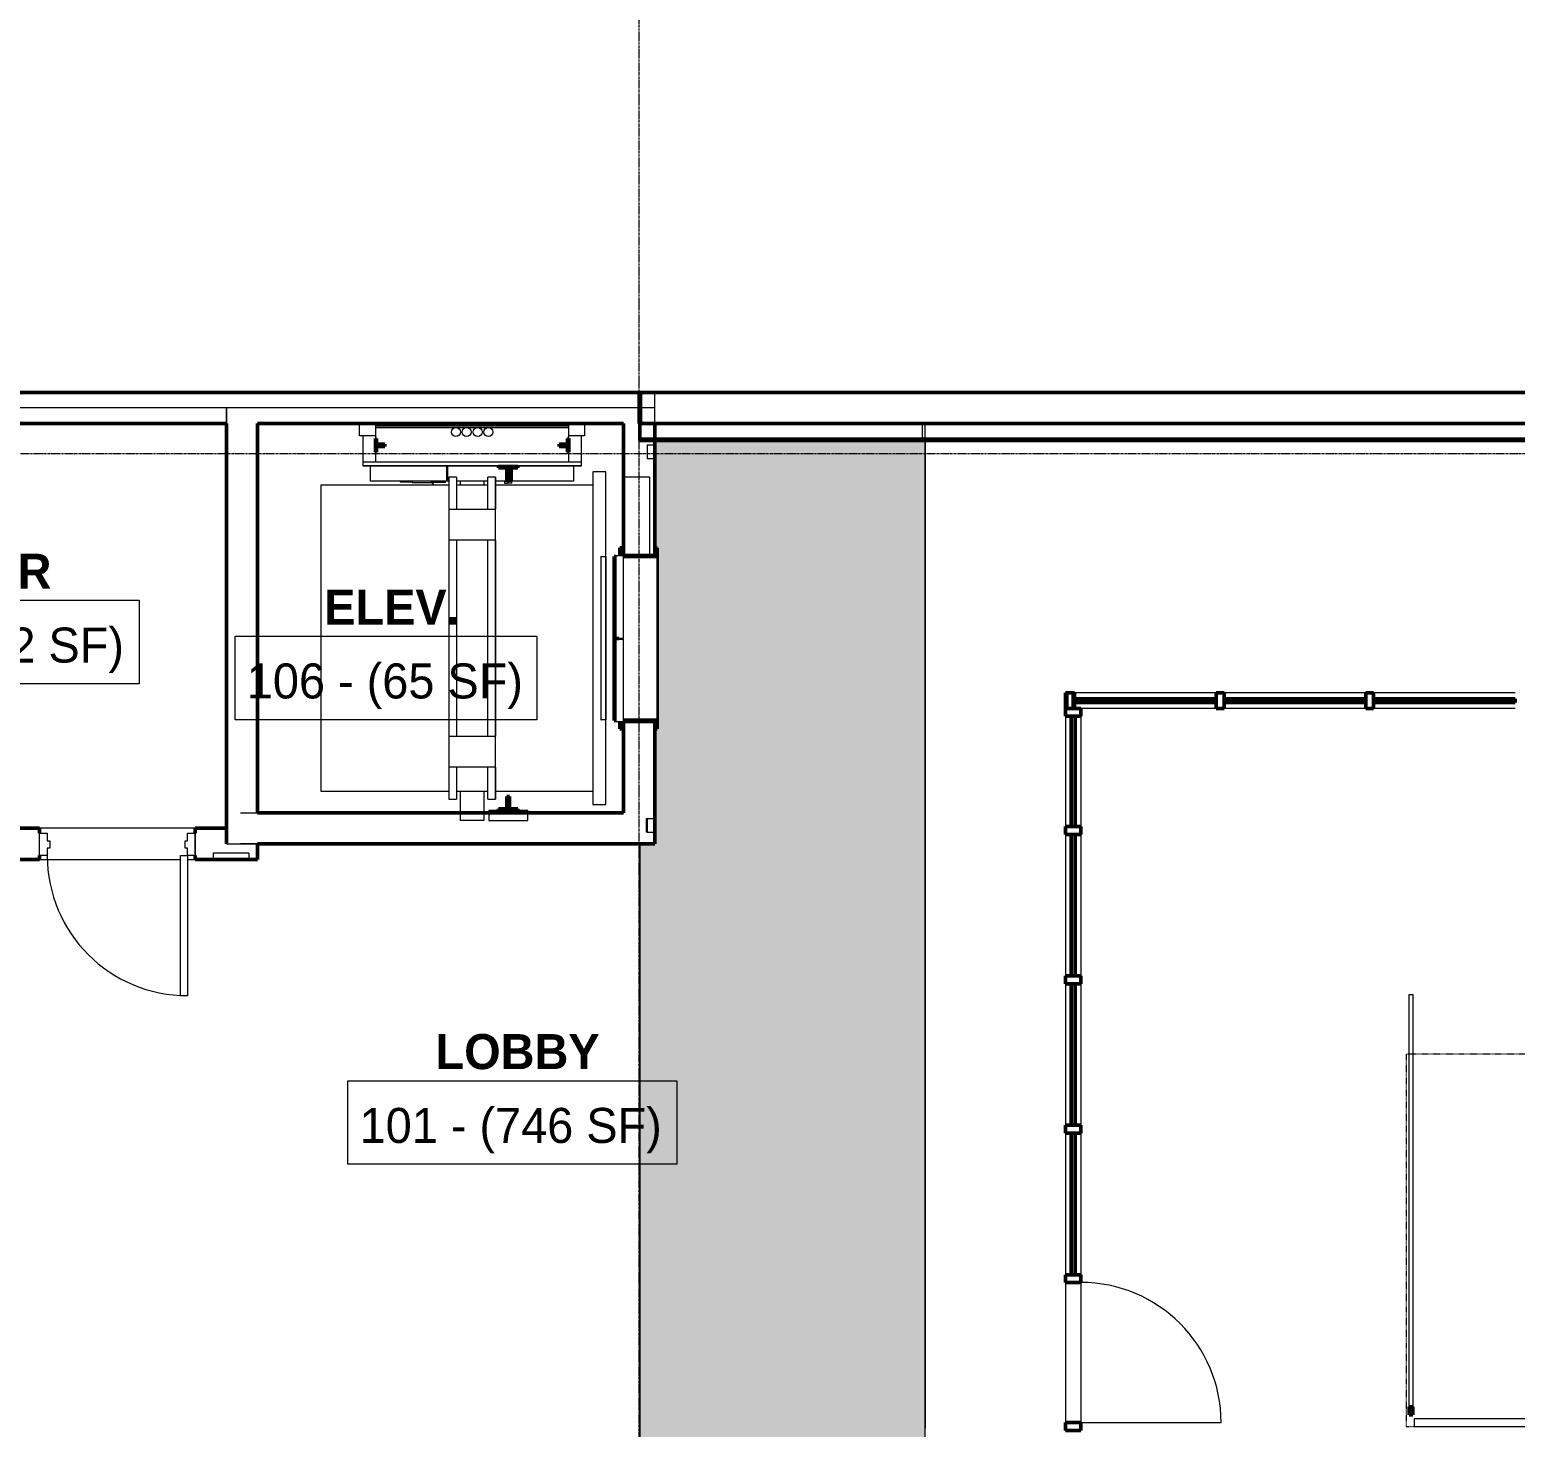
# Model space of a CAD drawing. Header units: inches. Extents: x -4218 to -1830, y 9767 to 12426.
# Drawn here: x -3637.8 to -3256.3, y 11285.1 to 11644.2 of the extents above; entities that cross this region are included whole.
import ezdxf

# ---------------------------------------------------------------- set-up
doc = ezdxf.new("R2010")
doc.units = ezdxf.units.IN
doc.header["$MEASUREMENT"] = 0
doc.linetypes.add('Dash', pattern=[0.25, 0.125, -0.125])
doc.linetypes.add('Grid Line 1_2_', pattern=[0.875, 0.5, -0.125, 0.125, -0.125])
for name, color, linetype, lineweight in [('0-1', 7, 'Continuous', 5), ('0-2', 10, 'Continuous', 9), ('0-3', 252, 'Continuous', 9), ('A-AREA-IDEN', 2, 'Continuous', 9), ('A-CLNG-1', 252, 'Continuous', 9), ('A-CLNG-2', 10, 'Continuous', 9), ('A-CLNG-3', 253, 'Continuous', 9), ('A-CLNG-PATT-1', 71, 'Continuous', 13), ('A-DETL-MBND', 5, 'Continuous', 9), ('A-DETL-MBND-1', 253, 'Continuous', 9), ('A-DETL-MBND-2', 252, 'Continuous', 9), ('A-DOOR-1', 10, 'Continuous', 9), ('A-DOOR-2', 50, 'Continuous', 20), ('A-DOOR-4', 31, 'Continuous', 9), ('A-DOOR-5', 31, 'Continuous', 50), ('A-DOOR-FRAM-3', 50, 'Continuous', 20), ('A-DOOR-HDLN', 31, 'Dash', 13), ('A-FLOR-1', 252, 'Continuous', 9), ('A-FLOR-3', 253, 'Continuous', 9), ('A-FLOR-4', 192, 'Continuous', 9), ('A-GENM-1', 7, 'Continuous', 50), ('A-GENM-2', 10, 'Continuous', 9), ('A-GENM-3', 252, 'Continuous', 9), ('A-GENM-4', 253, 'Continuous', 9), ('A-GENM-5', 254, 'Continuous', 9), ('A-GLAZ-CURT-1', 7, 'Continuous', 50), ('A-GLAZ-CWMG-1', 7, 'Continuous', 50), ('A-GLAZ-CWMG-2', 10, 'Continuous', 9), ('A-WALL-1', 7, 'Continuous', 50), ('A-WALL-2', 250, 'Continuous', 13), ('A-WALL-3', 10, 'Continuous', 9), ('A-WALL-4', 252, 'Continuous', 9), ('A-WALL-5', 253, 'Continuous', 9), ('A-WALL-6', 254, 'Continuous', 9), ('G-IMPT-1', 10, 'Continuous', 9), ('Q-SPCQ-1', 10, 'Continuous', 9), ('S-BEAM', 12, 'Continuous', 9), ('S-GRID-1', 1, 'Grid Line 1_2_', 9)]:
    doc.layers.add(name, color=color, linetype=linetype, lineweight=lineweight)
doc.styles.add('Century Gothic', font='ufonts.com_century-gothic.ttf', dxfattribs={"height": 9})
doc.styles.add('Century Gothic_B', font='GOTHICB.TTF', dxfattribs={"height": 9})

# ---------------------------------------------------------------- blocks, each defined once
blk = doc.blocks.new('System Panel - SINGLE PANE - SAFETY GLAZING-2183543-BACKGROUND - RCP - 1ST FLOOR')
at = {"layer": 'A-GLAZ-CURT-1'}
for p, q in [((-14.18, -0.5), (-14.18, 0.5)), ((-14.18, 0.5), (14.18, 0.5)), ((14.18, 0.5), (14.18, -0.5)), ((14.18, -0.5), (-14.18, -0.5))]:
    blk.add_line(p, q, dxfattribs=at)
blk = doc.blocks.new('System Panel - SINGLE PANE - SAFETY GLAZING-2183546-BACKGROUND - RCP - 1ST FLOOR')
at = {"layer": 'A-GLAZ-CURT-1'}
for p, q in [((-18.1875, -0.5), (-18.1875, 0.5)), ((-18.1875, 0.5), (18.1875, 0.5)), ((18.1875, 0.5), (18.1875, -0.5)), ((18.1875, -0.5), (-18.1875, -0.5))]:
    blk.add_line(p, q, dxfattribs=at)
blk = doc.blocks.new('STOREFRONT DOOR - WOOD STILE W_ GLASS INSET-2189325-BACKGROUND - RCP - 1ST FLOOR')
at = {"layer": 'A-DOOR-1'}
blk.add_line((-18, -2), (-18, -38), dxfattribs=at)
blk.add_arc((-18, -2), 36, 270, 360, dxfattribs=at)
blk = doc.blocks.new('Rectangular Mullion - 2_ x 4_ - INTERIOR-2183535-BACKGROUND - RCP - 1ST FLOOR')
at = {"layer": 'A-GLAZ-CWMG-2'}
for p, q in [((-3371.87, 11437.43), (-3371.87, 11401.05)), ((-3367.87, 11437.43), (-3367.87, 11401.05))]:
    blk.add_line(p, q, dxfattribs=at)
blk = doc.blocks.new('Rectangular Mullion - 2_ x 4_ - INTERIOR-2183539-BACKGROUND - RCP - 1ST FLOOR')
at = {"layer": 'A-GLAZ-CWMG-1'}
for p, q in [((1, 2), (-1, 2)), ((-1, 2), (-1, -2)), ((1, -2), (1, 2)), ((-1, -2), (1, -2))]:
    blk.add_line(p, q, dxfattribs=at)
blk = doc.blocks.new('Rectangular Mullion - 2_ x 4_ - INTERIOR-2183540-BACKGROUND - RCP - 1ST FLOOR')
at = {"layer": 'A-GLAZ-CWMG-1'}
for p, q in [((1, 2), (-1, 2)), ((-1, 2), (-1, -2)), ((1, -2), (1, 2)), ((-1, -2), (1, -2))]:
    blk.add_line(p, q, dxfattribs=at)
blk = doc.blocks.new('Rectangular Mullion - 2_ x 4_ - INTERIOR-2183541-BACKGROUND - RCP - 1ST FLOOR')
at = {"layer": 'A-GLAZ-CWMG-2'}
for p, q in [((-3371.87, 11467.79), (-3371.87, 11439.43)), ((-3367.87, 11467.79), (-3367.87, 11439.43))]:
    blk.add_line(p, q, dxfattribs=at)
blk = doc.blocks.new('Rectangular Mullion - 2_ x 4_ - INTERIOR-2179408-BACKGROUND - RCP - 1ST FLOOR')
at = {"layer": 'A-GLAZ-CWMG-1'}
for p, q in [((0, 2), (-2, 2)), ((-2, 2), (-2, -2)), ((0, -2), (0, 2)), ((-2, -2), (0, -2))]:
    blk.add_line(p, q, dxfattribs=at)
blk = doc.blocks.new('System Panel - SINGLE PANE - SAFETY GLAZING-2179331-BACKGROUND - RCP - 1ST FLOOR')
at = {"layer": 'A-GLAZ-CURT-1'}
for p, q in [((-18.2, -0.5), (-18.2, 0.5)), ((-18.2, 0.5), (18.2, 0.5)), ((18.2, 0.5), (18.2, -0.5)), ((18.2, -0.5), (-18.2, -0.5))]:
    blk.add_line(p, q, dxfattribs=at)
blk = doc.blocks.new('Rectangular Mullion - 2_ x 4_ - INTERIOR-2179403-BACKGROUND - RCP - 1ST FLOOR')
at = {"layer": 'A-GLAZ-CWMG-2'}
for p, q in [((-3179.52, 11473.79), (-3215.92, 11473.79)), ((-3179.52, 11469.79), (-3215.92, 11469.79))]:
    blk.add_line(p, q, dxfattribs=at)
blk = doc.blocks.new('Rectangular Mullion - 2_ x 4_ - INTERIOR-V132-BACKGROUND - RCP - 1ST FLOOR')
at = {"layer": 'A-GLAZ-CWMG-2'}
for p, q in [((-3333.12, 11473.79), (-3369.51, 11473.79)), ((-3333.12, 11469.79), (-3367.87, 11469.79))]:
    blk.add_line(p, q, dxfattribs=at)
blk = doc.blocks.new('Rectangular Mullion - 2_ x 4_ - INTERIOR-2179406-BACKGROUND - RCP - 1ST FLOOR')
at = {"layer": 'A-GLAZ-CWMG-1'}
for p, q in [((1, 2), (-1, 2)), ((-1, 2), (-1, -2)), ((1, -2), (1, 2)), ((-1, -2), (1, -2))]:
    blk.add_line(p, q, dxfattribs=at)
blk = doc.blocks.new('Rectangular Mullion - 2_ x 4_ - INTERIOR-2183555-BACKGROUND - RCP - 1ST FLOOR')
at = {"layer": 'A-GLAZ-CWMG-1'}
for p, q in [((-2, 2), (0, 2)), ((-2, -2), (-2, 2)), ((0, 2), (0, -2)), ((0, -2), (-2, -2))]:
    blk.add_line(p, q, dxfattribs=at)
blk = doc.blocks.new('Rectangular Mullion - 2_ x 4_ - INTERIOR-2183542-BACKGROUND - RCP - 1ST FLOOR')
at = {"layer": 'A-GLAZ-CWMG-2'}
for p, q in [((-3371.87, 11322.3), (-3371.87, 11286.3)), ((-3367.87, 11322.3), (-3367.87, 11286.3))]:
    blk.add_line(p, q, dxfattribs=at)
blk = doc.blocks.new('104416 - Fire Extinguishers - Wall - Class A - Light - 2A-2205784-BACKGROUND - RCP - 1ST FLOOR')
at = {"layer": 'A-DETL-MBND-1'}
for p, q in [((19.38, -3.81), (22.75, -3.81)), ((22.75, -3.81), (22.75, -2.19))]:
    blk.add_line(p, q, dxfattribs=at)
at = {"layer": 'A-DETL-MBND-2'}
for q in [(13.63, -2.19), (19.38, -3.81)]:
    blk.add_line((13.63, -3.81), q, dxfattribs=at)
blk = doc.blocks.new('CTR - 1st Phase - Common Walls_rvt-1-BACKGROUND - RCP - 1ST FLOOR')
at = {"layer": 'A-CLNG-PATT-1'}
h = blk.add_hatch(dxfattribs=at)
h.set_pattern_fill('FP_3', color=256, style=0, pattern_type=2)
h.set_pattern_definition([(0, (0, 0), (15.36, 3.84), [1.267, -10.253, 1.267, -10.253, -61.44]), (0, (0, 0), (15.36, 3.84), [-23.04, 1.267, -21.773, 1.267, -10.253, -26.88]), (0, (0, 0), (15.36, 3.84), [-57.6, 1.267, -6.413, 1.267, -17.933]), (120, (5.76, 1.92), (-11.0055376, 11.3821502), [1.267, -10.253, 1.267, -10.253, -61.44]), (120, (5.76, 1.92), (-11.0055376, 11.3821502), [-23.04, 1.267, -21.773, 1.267, -10.253, -26.88]), (120, (5.76, 1.92), (-11.0055376, 11.3821502), [-57.6, 1.267, -6.413, 1.267, -17.933]), (240, (7.68, 9.6), (-4.3544624, -15.2221502), [1.267, -10.253, 1.267, -10.253, -61.44]), (240, (7.68, 9.6), (-4.3544624, -15.2221502), [-23.04, 1.267, -21.773, 1.267, -10.253, -26.88]), (240, (7.68, 9.6), (-4.3544624, -15.2221502), [-57.6, 1.267, -6.413, 1.267, -17.933])])
h.paths.add_polyline_path([(-3479.92, 11128.94), (-3479.92, 11130.69), (-3477.92, 11130.69), (-3477.92, 11128.94), (-3441.92, 11128.94), (-3441.92, 11130.69), (-3439.92, 11130.69), (-3439.92, 11128.94), (-3407.86, 11128.94), (-3407.86, 11539.24), (-3477.32, 11539.24), (-3477.32, 11511.01), (-3476.68, 11511.01), (-3476.68, 11510.8), (-3476.43, 11510.8), (-3476.43, 11464.8), (-3476.68, 11464.8), (-3476.68, 11464.59), (-3477.32, 11464.59), (-3477.32, 11434.99), (-3481.17, 11434.99), (-3481.17, 11128.94), (-3480.05, 11128.94)], flags=0)
h.paths.add_polyline_path([(-3476.17, 11130.69), (-3477.92, 11130.69), (-3477.92, 11166.69), (-3476.17, 11166.69), (-3476.17, 11136.58)], flags=0)
h.paths.add_polyline_path([(-3476.8, 11464.71), (-3476.8, 11465.36), (-3477.32, 11466.43), (-3477.32, 11464.71)], flags=0)
h.paths.add_polyline_path([(-3477.32, 11509.08), (-3476.8, 11510.24), (-3476.8, 11510.89), (-3477.32, 11510.89), (-3477.32, 11510.8)], flags=0)
at = {"layer": 'A-CLNG-1'}
for p, q in [((-3477.32, 11511.01), (-3477.32, 11538.62)), ((-3407.86, 11539.24), (-3407.86, 11538.61)), ((-3477.32, 11509.08), (-3477.32, 11510.89)), ((-3477.32, 11464.71), (-3477.32, 11466.52)), ((-3477.32, 11434.99), (-3477.32, 11464.59)), ((-3481.17, 11434.99), (-3477.32, 11434.99))]:
    blk.add_line(p, q, dxfattribs=at)
at = {"layer": 'A-CLNG-2'}
for p, q in [((-3407.86, 11538.61), (-3407.86, 11284.91)), ((-3481.17, 11243.76), (-3481.17, 11434.99))]:
    blk.add_line(p, q, dxfattribs=at)
at = {"layer": 'A-CLNG-3'}
for p, q in [((-3477.32, 11539.24), (-3407.86, 11539.24)), ((-3477.32, 11538.62), (-3477.32, 11539.24)), ((-3477.32, 11510.89), (-3477.32, 11511.01)), ((-3477.32, 11464.59), (-3477.32, 11464.71))]:
    blk.add_line(p, q, dxfattribs=at)
at = {"layer": 'A-WALL-1'}
for p, q in [((-3481.14, 11542.99), (-3203.32, 11542.99)), ((-3481.14, 11538.61), (-3481.14, 11542.99)), ((-3198.95, 11538.61), (-3481.14, 11538.61))]:
    blk.add_line(p, q, dxfattribs=at)
at = {"layer": 'A-WALL-2'}
for p, q in [((-3203.07, 11542.74), (-3481.14, 11542.74)), ((-3199.57, 11539.24), (-3481.14, 11539.24))]:
    blk.add_line(p, q, dxfattribs=at)
at = {"layer": 'A-WALL-5'}
for p, q in [((-3481.14, 11538.61), (-3481.14, 11542.99)), ((-3477.32, 11538.61), (-3481.14, 11538.61))]:
    blk.add_line(p, q, dxfattribs=at)
at = {"layer": 'A-WALL-6'}
blk.add_line((-3481.14, 11542.99), (-3477.32, 11542.99), dxfattribs=at)
at = {"layer": '0-2', "extrusion": (0, 0, -1)}
for name, p in [('Rectangular Mullion - 2_ x 4_ - INTERIOR-2179408-BACKGROUND - RCP - 1ST FLOOR', (3371.87, 11471.79)), ('Rectangular Mullion - 2_ x 4_ - INTERIOR-2179406-BACKGROUND - RCP - 1ST FLOOR', (3370.51, 11471.79)), ('Rectangular Mullion - 2_ x 4_ - INTERIOR-2179406-BACKGROUND - RCP - 1ST FLOOR', (3332.12, 11471.79)), ('Rectangular Mullion - 2_ x 4_ - INTERIOR-2179406-BACKGROUND - RCP - 1ST FLOOR', (3293.72, 11471.79))]:
    blk.add_blockref(name, p, dxfattribs=at)
at = {"layer": '0-2'}
for name, p in [('Rectangular Mullion - 2_ x 4_ - INTERIOR-V132-BACKGROUND - RCP - 1ST FLOOR', (0, 0)), ('Rectangular Mullion - 2_ x 4_ - INTERIOR-2179403-BACKGROUND - RCP - 1ST FLOOR', (-115.2, 0)), ('Rectangular Mullion - 2_ x 4_ - INTERIOR-2179403-BACKGROUND - RCP - 1ST FLOOR', (-76.8, 0)), ('Rectangular Mullion - 2_ x 4_ - INTERIOR-2183541-BACKGROUND - RCP - 1ST FLOOR', (0, 0)), ('Rectangular Mullion - 2_ x 4_ - INTERIOR-2183535-BACKGROUND - RCP - 1ST FLOOR', (0, 0)), ('Rectangular Mullion - 2_ x 4_ - INTERIOR-2183535-BACKGROUND - RCP - 1ST FLOOR', (0, -38.37)), ('Rectangular Mullion - 2_ x 4_ - INTERIOR-2183535-BACKGROUND - RCP - 1ST FLOOR', (0, -76.75)), ('Rectangular Mullion - 2_ x 4_ - INTERIOR-2183542-BACKGROUND - RCP - 1ST FLOOR', (0, 0))]:
    blk.add_blockref(name, p, dxfattribs=at)
for name, p, rotation in [('System Panel - SINGLE PANE - SAFETY GLAZING-2179331-BACKGROUND - RCP - 1ST FLOOR', (-3351.32, 11471.79), 180), ('System Panel - SINGLE PANE - SAFETY GLAZING-2179331-BACKGROUND - RCP - 1ST FLOOR', (-3312.92, 11471.79), 180), ('System Panel - SINGLE PANE - SAFETY GLAZING-2179331-BACKGROUND - RCP - 1ST FLOOR', (-3274.52, 11471.79), 180), ('Rectangular Mullion - 2_ x 4_ - INTERIOR-2183555-BACKGROUND - RCP - 1ST FLOOR', (-3369.87, 11469.79), 89.99999999999955), ('System Panel - SINGLE PANE - SAFETY GLAZING-2183543-BACKGROUND - RCP - 1ST FLOOR', (-3369.87, 11453.61), 269.9999999999995), ('System Panel - SINGLE PANE - SAFETY GLAZING-2183546-BACKGROUND - RCP - 1ST FLOOR', (-3369.87, 11419.24), 269.9999999999995), ('104416 - Fire Extinguishers - Wall - Class A - Light - 2A-2205784-BACKGROUND - RCP - 1ST FLOOR', (-3567.95, 11428.8), 180), ('System Panel - SINGLE PANE - SAFETY GLAZING-2183546-BACKGROUND - RCP - 1ST FLOOR', (-3369.87, 11380.87), 269.9999999999995), ('System Panel - SINGLE PANE - SAFETY GLAZING-2183546-BACKGROUND - RCP - 1ST FLOOR', (-3369.87, 11342.49), 269.9999999999995), ('STOREFRONT DOOR - WOOD STILE W_ GLASS INSET-2189325-BACKGROUND - RCP - 1ST FLOOR', (-3369.87, 11304.3), 89.99999999999955)]:
    blk.add_blockref(name, p, dxfattribs=dict(at, rotation=rotation))
at = {"layer": '0-2', "extrusion": (0, 0, -1), "rotation": 270.0000000000005}
for name, p in [('Rectangular Mullion - 2_ x 4_ - INTERIOR-2183539-BACKGROUND - RCP - 1ST FLOOR', (3369.87, 11438.43)), ('Rectangular Mullion - 2_ x 4_ - INTERIOR-2183539-BACKGROUND - RCP - 1ST FLOOR', (3369.87, 11400.05)), ('Rectangular Mullion - 2_ x 4_ - INTERIOR-2183539-BACKGROUND - RCP - 1ST FLOOR', (3369.87, 11361.68)), ('Rectangular Mullion - 2_ x 4_ - INTERIOR-2183540-BACKGROUND - RCP - 1ST FLOOR', (3369.87, 11323.3)), ('Rectangular Mullion - 2_ x 4_ - INTERIOR-2183540-BACKGROUND - RCP - 1ST FLOOR', (3369.87, 11285.3))]:
    blk.add_blockref(name, p, dxfattribs=at)
blk = doc.blocks.new('Otis_G2S_072320191620 - Duty_3500_Speed_150_Seismic_N_CabHeight_93_CabPanels_Y_EntHeight_84_CwtLoc_L2_CwtSafety_N_DoorHand_CO_OpeningType_Front_Glassback_N_FRSAME_NOH-2444874-BACKGROUND - RCP - 1ST FLOOR')
at = {"layer": 'G-IMPT-1'}
for p, q in [((7.47, 77.7), (86.21, 77.7)), ((7.47, 44.86), (7.47, 77.7)), ((86.21, 77.7), (86.21, 44.86)), ((91.02, 65.05), (87.2, 65.05)), ((87.2, 44.86), (87.2, 65.05)), ((100.99, 63.74), (100.99, 14.06)), ((101.36, 14.06), (101.36, 63.74)), ((101.43, 63.74), (101.43, 14.06)), ((87.2, 57.39), (87.06, 57.39)), ((87.06, 57.39), (87.06, 54.39)), ((87.2, 54.29), (86.86, 54.29)), ((86.86, 54.29), (86.86, 49.29)), ((87.06, 54.39), (87.2, 54.39)), ((87.2, 49.15), (86.61, 49.15)), ((86.61, 49.15), (86.61, 48.84)), ((86.61, 48.84), (87.2, 48.84)), ((86.86, 49.29), (87.2, 49.29)), ((87.2, 49.26), (86.86, 49.26)), ((86.86, 49.15), (86.86, 49.26)), ((86.86, 45.73), (86.86, 48.84)), ((13.69, 44.86), (5.5, 44.86)), ((5.5, 44.86), (5.5, 42.89)), ((13.69, 44.86), (5.5, 44.86)), ((13.69, 42.89), (5.5, 42.89)), ((7.47, 34.89), (7.47, 42.89)), ((21.69, 44.89), (13.69, 44.89)), ((13.69, 32.89), (13.69, 44.89)), ((21.69, 44.89), (21.69, 32.89)), ((71.99, 44.86), (21.69, 44.86)), ((71.99, 44.86), (21.69, 44.86)), ((71.99, 42.89), (21.69, 42.89)), ((79.99, 44.89), (71.99, 44.89)), ((71.99, 32.89), (71.99, 44.89)), ((79.99, 44.89), (79.99, 32.89)), ((88.18, 44.86), (79.99, 44.86)), ((88.18, 44.86), (79.99, 44.86)), ((88.18, 42.89), (79.99, 42.89)), ((86.21, 42.89), (86.21, 34.89)), ((86.86, 45.73), (87.2, 45.73)), ((87.2, 34.89), (87.2, 42.89)), ((89.83, 45.49), (87.27, 45.49)), ((87.27, 45.12), (87.27, 45.49)), ((87.27, 45.12), (89.83, 45.12)), ((88.18, 42.89), (88.18, 44.86)), ((91.02, 45.49), (89.83, 45.49)), ((89.83, 45.12), (89.83, 45.49)), ((89.83, 45.12), (91.02, 45.12)), ((98.65, 43.06), (98.74, 43.5)), ((98.74, 42.61), (98.65, 43.06)), ((98.74, 43.5), (98.99, 43.88)), ((98.99, 42.23), (98.74, 42.61)), ((98.99, 43.88), (99.37, 44.13)), ((99.37, 41.98), (98.99, 42.23)), ((99.37, 44.13), (99.81, 44.22)), ((99.81, 41.89), (99.37, 41.98)), ((99.81, 44.22), (100.26, 44.13)), ((100.26, 41.98), (99.81, 41.89)), ((100.26, 44.13), (100.64, 43.88)), ((100.64, 42.23), (100.26, 41.98)), ((100.64, 43.88), (100.89, 43.5)), ((100.89, 42.61), (100.64, 42.23)), ((100.89, 43.5), (100.98, 43.06)), ((100.98, 43.06), (100.89, 42.61)), ((98.65, 40.31), (98.74, 40.75)), ((98.74, 39.86), (98.65, 40.31)), ((98.74, 40.75), (98.99, 41.13)), ((98.99, 39.48), (98.74, 39.86)), ((98.74, 37.93), (98.99, 38.3)), ((98.99, 41.13), (99.37, 41.38)), ((99.37, 39.23), (98.99, 39.48)), ((98.99, 38.3), (99.37, 38.56)), ((99.37, 41.38), (99.81, 41.47)), ((99.81, 39.14), (99.37, 39.23)), ((99.37, 38.56), (99.81, 38.64)), ((99.81, 41.47), (100.26, 41.38)), ((100.26, 39.23), (99.81, 39.14)), ((99.81, 38.64), (100.26, 38.56)), ((100.26, 41.38), (100.64, 41.13)), ((100.64, 39.48), (100.26, 39.23)), ((100.26, 38.56), (100.64, 38.3)), ((100.64, 41.13), (100.89, 40.75)), ((100.89, 39.86), (100.64, 39.48)), ((100.64, 38.3), (100.89, 37.93)), ((100.89, 40.75), (100.98, 40.31)), ((100.98, 40.31), (100.89, 39.86)), ((5.5, 34.89), (5.5, 32.93)), ((5.5, 34.89), (13.69, 34.89)), ((21.69, 34.89), (71.99, 34.89)), ((79.99, 34.89), (88.18, 34.89)), ((88.18, 32.93), (88.18, 34.89)), ((98.65, 37.48), (98.74, 37.93)), ((98.74, 37.04), (98.65, 37.48)), ((98.65, 34.73), (98.74, 35.18)), ((98.74, 34.29), (98.65, 34.73)), ((98.99, 36.66), (98.74, 37.04)), ((98.74, 35.18), (98.99, 35.55)), ((99.37, 36.41), (98.99, 36.66)), ((98.99, 35.55), (99.37, 35.81)), ((99.81, 36.32), (99.37, 36.41)), ((99.37, 35.81), (99.81, 35.89)), ((100.26, 36.41), (99.81, 36.32)), ((99.81, 35.89), (100.26, 35.81)), ((100.64, 36.66), (100.26, 36.41)), ((100.26, 35.81), (100.64, 35.55)), ((100.89, 37.04), (100.64, 36.66)), ((100.64, 35.55), (100.89, 35.18)), ((100.89, 37.93), (100.98, 37.48)), ((100.98, 37.48), (100.89, 37.04)), ((100.89, 35.18), (100.98, 34.73)), ((100.98, 34.73), (100.89, 34.29)), ((13.69, 32.93), (5.5, 32.93)), ((5.5, 32.93), (13.69, 32.93)), ((7.47, 7.9), (7.47, 32.93)), ((13.69, 32.89), (21.69, 32.89)), ((71.99, 32.93), (21.69, 32.93)), ((21.69, 32.93), (71.99, 32.93)), ((71.99, 32.89), (79.99, 32.89)), ((88.18, 32.93), (79.99, 32.93)), ((79.99, 32.93), (88.18, 32.93)), ((86.21, 32.93), (86.21, 7.9)), ((87.16, 30.61), (86.71, 30.61)), ((86.71, 30.61), (86.71, 29.78)), ((87.16, 30.61), (87.16, 29.78)), ((87.2, 12.74), (87.2, 32.93)), ((98.99, 33.91), (98.74, 34.29)), ((99.37, 33.66), (98.99, 33.91)), ((99.81, 33.57), (99.37, 33.66)), ((100.26, 33.66), (99.81, 33.57)), ((100.64, 33.91), (100.26, 33.66)), ((100.89, 34.29), (100.64, 33.91)), ((86.71, 29.78), (87.16, 29.78)), ((87.16, 29.67), (86.71, 29.67)), ((86.71, 28.72), (86.71, 29.67)), ((86.71, 28.72), (87.16, 28.72)), ((87.16, 29.67), (87.16, 28.72)), ((89.83, 28.91), (87.27, 28.91)), ((87.27, 28.53), (87.27, 28.91)), ((87.27, 28.53), (89.83, 28.53)), ((90.65, 28.91), (89.83, 28.91)), ((89.83, 28.53), (89.83, 28.91)), ((89.83, 28.53), (90.65, 28.53)), ((91.02, 28.91), (90.96, 28.91)), ((90.96, 28.53), (91.02, 28.53)), ((87.2, 12.74), (91.02, 12.74)), ((7.47, 7.9), (4.09, 7.9)), ((4.09, 7.9), (4.09, 4.56)), ((86.21, 7.9), (7.47, 7.9)), ((89.59, 7.9), (86.21, 7.9)), ((89.59, 4.56), (89.59, 7.9)), ((4.09, 4.56), (25.84, 4.56)), ((67.84, 5.85), (25.84, 5.85)), ((25.84, 5.85), (25.84, 5.75)), ((25.84, 5.75), (67.84, 5.75)), ((25.84, 4.57), (25.84, 5.75)), ((67.84, 4.57), (25.84, 4.57)), ((25.84, 4.56), (67.84, 4.56)), ((67.84, 5.75), (67.84, 5.85)), ((67.84, 5.75), (67.84, 4.57)), ((67.84, 4.56), (89.59, 4.56))]:
    blk.add_line(p, q, dxfattribs=at)
blk = doc.blocks.new('Otis_G2S_072320191620 - Otis_G2S_072320191620-2295120-BACKGROUND - RCP - 1ST FLOOR')
at = {"layer": 'A-GENM-1'}
for p, q in [((94.66, 63.43), (94.66, 63.74)), ((94.66, 63.74), (98.16, 63.74)), ((96.1, 63.43), (94.66, 63.43)), ((96.1, 61.3), (96.1, 63.43)), ((96.72, 61.3), (96.1, 61.3)), ((98.16, 63.43), (96.72, 63.43)), ((96.72, 63.43), (96.72, 61.3)), ((98.16, 63.74), (98.16, 63.43)), ((2.66, 27.13), (2.66, 32.13)), ((2.66, 32.13), (2.97, 32.13)), ((2.97, 32.13), (2.97, 29.94)), ((90.65, 29.94), (90.65, 32.13)), ((90.65, 32.13), (90.96, 32.13)), ((90.96, 32.13), (90.96, 27.13)), ((2.97, 27.13), (2.66, 27.13)), ((2.97, 29.94), (6.16, 29.94)), ((6.16, 29.31), (2.97, 29.31)), ((2.97, 29.31), (2.97, 27.13)), ((6.16, 29.94), (6.16, 29.31)), ((87.46, 29.31), (87.46, 29.94)), ((87.46, 29.94), (90.65, 29.94)), ((90.65, 29.31), (87.46, 29.31)), ((90.65, 27.13), (90.65, 29.31)), ((90.96, 27.13), (90.65, 27.13)), ((96.1, 16.5), (96.72, 16.5)), ((96.1, 14.37), (96.1, 16.5)), ((96.72, 16.5), (96.72, 14.37)), ((94.66, 14.06), (94.66, 14.37)), ((94.66, 14.37), (96.1, 14.37)), ((98.16, 14.06), (94.66, 14.06)), ((96.72, 14.37), (98.16, 14.37)), ((98.16, 14.37), (98.16, 14.06)), ((23.6, 0.96), (25.44, 0.96)), ((23.6, 0.25), (23.6, 0.96)), ((23.73, 0.25), (23.6, 0.25)), ((25.44, 0.83), (23.73, 0.83)), ((23.73, 0.83), (23.73, 0.25)), ((25.69, 2), (25.69, 2.41)), ((25.69, 2.41), (46.81, 2.41)), ((46.81, 1.25), (46.62, 1.25)), ((46.81, 2.41), (67.81, 2.41)), ((46.81, 1.25), (46.81, 2.41)), ((46.81, 2.41), (46.81, 1.25)), ((46.87, 1.25), (46.81, 1.25)), ((67.81, 2.41), (67.81, 2)), ((68.06, 0.96), (70.02, 0.96)), ((69.9, 0.83), (68.06, 0.83)), ((69.9, 0.25), (69.9, 0.83)), ((70.02, 0.25), (69.9, 0.25)), ((70.02, 0.96), (70.02, 0.25)), ((25.69, -8.52), (25.69, 0)), ((25.81, 0), (25.81, -8.64)), ((67.81, -8.64), (67.81, 0)), ((67.94, 0), (67.94, -8.52)), ((23.6, -8.64), (23.6, -8)), ((23.6, -8), (23.73, -8)), ((25.81, -8.64), (23.6, -8.64)), ((23.73, -8), (23.73, -8.52)), ((23.73, -8.52), (25.69, -8.52)), ((70.02, -8.64), (67.81, -8.64)), ((67.94, -8.52), (69.9, -8.52)), ((69.9, -8.52), (69.9, -8)), ((69.9, -8), (70.02, -8)), ((70.02, -8), (70.02, -8.64))]:
    blk.add_line(p, q, dxfattribs=at)
at = {"layer": 'A-GENM-2'}
for p, q in [((91.02, 10.91), (91.02, 66.89)), ((91.02, 66.89), (91.21, 66.89)), ((91.21, 66.89), (91.21, 10.91)), ((91.21, 66.89), (92.16, 66.89)), ((92.16, 66.89), (92.16, 10.91)), ((92.16, 66.89), (98.85, 66.89)), ((98.85, 63.74), (98.85, 67.78)), ((98.85, 67.78), (101.8, 67.78)), ((101.8, 67.78), (102, 67.78)), ((101.8, 63.74), (101.8, 67.78)), ((102, 67.78), (102, 66.89)), ((102, 67.78), (102, 66.89)), ((102, 66.89), (102, 63.94)), ((102, 66.89), (102, 63.94)), ((102, 66.89), (102, 63.94)), ((102, 66.89), (102, 63.94)), ((102, 66.89), (102, 63.94)), ((98.85, 63.74), (92.16, 63.74)), ((101.8, 63.74), (98.85, 63.74)), ((102, 63.74), (101.8, 63.74)), ((102, 63.94), (102, 63.74)), ((102, 63.94), (102, 63.74)), ((102, 63.94), (102, 63.74)), ((102, 63.94), (102, 63.74)), ((102, 63.94), (102, 63.74)), ((102, 63.94), (102, 63.74)), ((102, 63.94), (102, 63.74)), ((102, 63.94), (102, 63.74)), ((2, 41.9), (7.47, 41.9)), ((86.21, 41.9), (87.2, 41.9)), ((101.43, 41.9), (102, 41.9)), ((7.47, 35.9), (2, 35.9)), ((2.3, 34.63), (2, 34.63)), ((2.68, 34.63), (2.3, 34.63)), ((2.3, 34.63), (2.3, 24.63)), ((2.68, 34.63), (2.68, 32.13)), ((87.2, 35.9), (86.21, 35.9)), ((102, 35.9), (101.43, 35.9)), ((2.99, 32.13), (2.99, 29.94)), ((2.68, 27.13), (2.68, 24.63)), ((2.99, 29.31), (2.99, 27.13)), ((6.18, 29.94), (6.18, 29.31)), ((2, 24.63), (2.3, 24.63)), ((2.3, 24.63), (2.68, 24.63)), ((92.16, 14.06), (94.66, 14.06)), ((98.16, 14.06), (98.85, 14.06)), ((98.85, 10.02), (98.85, 14.06)), ((98.85, 14.06), (101.8, 14.06)), ((101.8, 14.06), (102, 14.06)), ((101.8, 10.02), (101.8, 14.06)), ((102, 14.06), (102, 13.86)), ((102, 14.06), (102, 13.86)), ((102, 14.06), (102, 13.86)), ((102, 14.06), (102, 13.86)), ((102, 14.06), (102, 13.86)), ((102, 14.06), (102, 13.86)), ((102, 14.06), (102, 13.86)), ((102, 14.06), (102, 13.86)), ((102, 13.86), (102, 10.91)), ((102, 13.86), (102, 10.91)), ((102, 13.86), (102, 10.91)), ((102, 13.86), (102, 10.91)), ((102, 13.86), (102, 10.91)), ((91.21, 10.91), (91.02, 10.91)), ((92.16, 10.91), (91.21, 10.91)), ((98.85, 10.91), (92.16, 10.91)), ((101.8, 10.02), (98.85, 10.02)), ((102, 10.02), (101.8, 10.02)), ((102, 10.91), (102, 10.02)), ((102, 10.91), (102, 10.02)), ((46.62, 0.96), (46.87, 0.96)), ((23.81, -8.89), (23.81, -8.64)), ((23.81, -8.89), (23.81, -8.77)), ((23.81, -8.77), (69.81, -8.77)), ((69.81, -8.89), (23.81, -8.89)), ((69.81, -8.89), (23.81, -8.89)), ((24.37, -8.52), (25.53, -8)), ((25.81, -8.64), (67.81, -8.64)), ((67.81, -8.64), (25.81, -8.64)), ((68.08, -8), (69.25, -8.52)), ((69.81, -8.64), (69.81, -8.89)), ((69.81, -8.77), (69.81, -8.89))]:
    blk.add_line(p, q, dxfattribs=at)
at = {"layer": 'A-GENM-3'}
for p, q in [((102, 67.78), (102, 63.74)), ((0, 35.9), (0, 41.9)), ((0, 41.9), (2, 41.9)), ((102, 41.9), (102, 35.9)), ((2, 35.9), (0, 35.9)), ((2, 34.63), (0, 34.63)), ((0, 34.63), (0, 24.63)), ((0, 24.63), (2, 24.63)), ((102, 14.06), (102, 10.02)), ((68.06, 0), (88.31, 0)), ((88.31, 0), (88.31, -6.69)), ((88.31, -6.69), (68.06, -6.69)), ((25.53, -8), (25.69, -7.93)), ((67.94, -7.93), (68.06, -7.99))]:
    blk.add_line(p, q, dxfattribs=at)
at = {"layer": 'A-GENM-4'}
for p, q in [((102, 67.78), (102, 63.74)), ((102, 41.9), (102, 39.09)), ((102, 39.09), (102, 38.71)), ((102, 38.71), (102, 35.9)), ((102, 14.06), (102, 10.02)), ((68.06, -6.69), (67.94, -6.69))]:
    blk.add_line(p, q, dxfattribs=at)
at = {"layer": 'A-GENM-5'}
for p, q in [((102, 67.78), (102, 66.89)), ((102, 67.78), (102, 66.89)), ((102, 66.89), (102, 63.94)), ((102, 66.89), (102, 63.74)), ((102, 63.94), (102, 63.74)), ((102, 39.09), (102, 38.71)), ((102, 14.06), (102, 13.86)), ((102, 14.06), (102, 10.91)), ((102, 13.86), (102, 10.91)), ((102, 10.91), (102, 10.02)), ((102, 10.91), (102, 10.02)), ((67.94, 0), (68.06, 0))]:
    blk.add_line(p, q, dxfattribs=at)
blk.add_blockref('Otis_G2S_072320191620 - Duty_3500_Speed_150_Seismic_N_CabHeight_93_CabPanels_Y_EntHeight_84_CwtLoc_L2_CwtSafety_N_DoorHand_CO_OpeningType_Front_Glassback_N_FRSAME_NOH-2444874-BACKGROUND - RCP - 1ST FLOOR', (0, 0))
blk = doc.blocks.new('Elevator Door-Center - 48_ x 84_-2010370-BACKGROUND - RCP - 1ST FLOOR')
at = {"layer": 'Q-SPCQ-1'}
for p, q in [((-4.03, 6), (-25.22, 6)), ((-25.22, 6), (-25.22, 4)), ((-25.22, 4), (-4.03, 4)), ((-4.03, 6), (-4.03, 4)), ((17.41, 6), (-3.78, 6)), ((-3.78, 6), (-3.78, 4)), ((-3.78, 4), (17.41, 4)), ((17.41, 6), (17.41, 4))]:
    blk.add_line(p, q, dxfattribs=at)
blk = doc.blocks.new('HOLLOW METAL - STAIR DOOR 3-0 x 7-0-2453424-BACKGROUND - RCP - 1ST FLOOR')
at = {"layer": 'A-DOOR-1'}
blk.add_arc((18, -3.25), 36, 180, 270, dxfattribs=at)
at = {"layer": 'A-DOOR-2'}
for p, q in [((16.25, -3.25), (18, -3.25)), ((16.25, -39.25), (16.25, -3.25)), ((18, -3.25), (18, -39.25)), ((18, -39.25), (16.25, -39.25))]:
    blk.add_line(p, q, dxfattribs=at)
at = {"layer": 'A-DOOR-FRAM-3'}
for p, q in [((-20, 2.5), (-18, 2.5)), ((-20, -3.25), (-20, 2.5)), ((-18, 2.5), (-18, 0.5625)), ((-18, 0.5625), (-17.375, 0.5625)), ((-17.375, 0.5625), (-17.375, -1.3125)), ((17.375, 0.5625), (18, 0.5625)), ((17.375, -1.3125), (17.375, 0.5625)), ((18, 2.5), (20, 2.5)), ((18, 0.5625), (18, 2.5)), ((20, 2.5), (20, -3.25)), ((-18, -3.25), (-20, -3.25)), ((-18, -1.3125), (-18, -3.25)), ((-17.375, -1.3125), (-18, -1.3125)), ((18, -1.3125), (17.375, -1.3125)), ((18, -3.25), (18, -1.3125)), ((20, -3.25), (18, -3.25))]:
    blk.add_line(p, q, dxfattribs=at)
blk = doc.blocks.new('CTR - 1st Phase -Stairs _ Elevators_rvt-1-BACKGROUND - RCP - 1ST FLOOR')
at = {"layer": 'A-FLOR-1'}
for p, q in [((-3481.32, 11546.99), (-3831.82, 11546.99)), ((-3477.32, 11546.99), (-3480.95, 11546.99)), ((-3477.32, 11542.99), (-3477.32, 11546.99)), ((-3661.32, 11542.99), (-3587.32, 11542.99)), ((-3587.32, 11542.99), (-3587.32, 11442.99)), ((-3595.32, 11438.99), (-3635.32, 11438.99))]:
    blk.add_line(p, q, dxfattribs=at)
at = {"layer": 'A-FLOR-3'}
for p, q in [((-3480.95, 11546.99), (-3481.32, 11546.99)), ((-3407.86, 11542.99), (-3477.32, 11542.99)), ((-3587.32, 11442.99), (-3587.32, 11438.99)), ((-3635.32, 11438.99), (-3643.32, 11438.99)), ((-3587.32, 11438.99), (-3595.32, 11438.99))]:
    blk.add_line(p, q, dxfattribs=at)
at = {"layer": 'A-WALL-1'}
for p, q in [((-3819.32, 11550.99), (-3587.32, 11550.99)), ((-3587.32, 11550.99), (-3480.95, 11550.99)), ((-3481.32, 11550.99), (-3211.32, 11550.99)), ((-3481.32, 11542.99), (-3481.32, 11550.99)), ((-3480.95, 11550.99), (-3480.95, 11542.99)), ((-3587.32, 11542.99), (-3819.32, 11542.99)), ((-3587.32, 11442.99), (-3587.32, 11542.99)), ((-3485.32, 11542.99), (-3579.32, 11542.99)), ((-3579.32, 11542.99), (-3579.32, 11442.99)), ((-3485.32, 11509.05), (-3485.32, 11542.99)), ((-3203.32, 11542.99), (-3477.32, 11542.99)), ((-3477.32, 11542.99), (-3477.32, 11509.05)), ((-3477.32, 11509.05), (-3485.32, 11509.05)), ((-3485.32, 11442.99), (-3485.32, 11466.43)), ((-3485.32, 11466.43), (-3477.32, 11466.43)), ((-3477.32, 11466.43), (-3477.32, 11434.99)), ((-3587.32, 11434.99), (-3587.32, 11442.99)), ((-3579.32, 11442.99), (-3485.32, 11442.99)), ((-3643.32, 11438.99), (-3635.32, 11438.99)), ((-3635.32, 11438.99), (-3635.32, 11437.74)), ((-3595.32, 11437.74), (-3595.32, 11438.99)), ((-3595.32, 11438.99), (-3587.32, 11438.99)), ((-3587.32, 11438.99), (-3587.32, 11434.99)), ((-3485.32, 11434.99), (-3579.32, 11434.99)), ((-3579.32, 11434.99), (-3579.32, 11430.99)), ((-3477.32, 11434.99), (-3485.32, 11434.99)), ((-3635.32, 11430.99), (-3643.32, 11430.99)), ((-3635.32, 11431.99), (-3635.32, 11430.99)), ((-3595.32, 11430.99), (-3595.32, 11431.99)), ((-3587.32, 11430.99), (-3595.32, 11430.99)), ((-3579.32, 11430.99), (-3587.32, 11430.99))]:
    blk.add_line(p, q, dxfattribs=at)
at = {"layer": 'A-WALL-3'}
for p, q in [((-3552.22, 11542.99), (-3553.1, 11542.99)), ((-3549.26, 11542.99), (-3552.22, 11542.99)), ((-3549.07, 11542.99), (-3549.26, 11542.99)), ((-3499.19, 11542.99), (-3499.38, 11542.99)), ((-3496.23, 11542.99), (-3499.19, 11542.99)), ((-3495.35, 11542.99), (-3496.23, 11542.99)), ((-3477.32, 11508.93), (-3477.32, 11509.05)), ((-3477.32, 11466.43), (-3477.32, 11466.68)), ((-3595.32, 11438.99), (-3635.32, 11438.99)), ((-3635.32, 11431.99), (-3635.32, 11437.74)), ((-3635.32, 11431.99), (-3635.32, 11437.74)), ((-3595.32, 11437.74), (-3595.32, 11431.99)), ((-3595.32, 11431.99), (-3595.32, 11437.74)), ((-3635.32, 11430.99), (-3599.07, 11430.99)), ((-3597.32, 11430.99), (-3595.32, 11430.99))]:
    blk.add_line(p, q, dxfattribs=at)
at = {"layer": 'A-WALL-4'}
for p, q in [((-3477.32, 11550.99), (-3211.32, 11550.99)), ((-3477.32, 11542.99), (-3477.32, 11550.99)), ((-3553.1, 11542.99), (-3564.82, 11542.99)), ((-3527.22, 11542.99), (-3549.07, 11542.99)), ((-3499.38, 11542.99), (-3521.22, 11542.99)), ((-3485.32, 11542.99), (-3495.35, 11542.99)), ((-3485.32, 11529.3), (-3485.32, 11542.99)), ((-3485.32, 11509.05), (-3477.32, 11509.05)), ((-3485.32, 11509.05), (-3485.32, 11508.93)), ((-3485.32, 11466.68), (-3485.32, 11466.43)), ((-3485.32, 11466.43), (-3477.32, 11466.43)), ((-3485.32, 11442.99), (-3485.32, 11466.43)), ((-3564.82, 11442.99), (-3527.22, 11442.99)), ((-3521.22, 11442.99), (-3519.95, 11442.99)), ((-3509.95, 11442.99), (-3485.32, 11442.99)), ((-3635.32, 11437.74), (-3635.32, 11438.99)), ((-3595.32, 11438.99), (-3595.32, 11437.74)), ((-3635.32, 11430.99), (-3635.32, 11431.99)), ((-3595.32, 11431.99), (-3595.32, 11430.99))]:
    blk.add_line(p, q, dxfattribs=at)
at = {"layer": 'A-WALL-5'}
for p, q in [((-3481.32, 11550.99), (-3480.95, 11550.99)), ((-3481.32, 11542.99), (-3481.32, 11550.96)), ((-3480.95, 11550.99), (-3480.95, 11542.99)), ((-3587.32, 11542.99), (-3587.32, 11546.99)), ((-3407.86, 11542.99), (-3477.32, 11542.99)), ((-3477.34, 11509.05), (-3485.32, 11509.05)), ((-3477.34, 11509.05), (-3485.32, 11509.05)), ((-3485.32, 11508.93), (-3485.32, 11509.05)), ((-3485.32, 11509.05), (-3485.32, 11508.93)), ((-3485.32, 11466.43), (-3485.32, 11466.68)), ((-3485.32, 11466.68), (-3485.32, 11466.43)), ((-3485.32, 11466.43), (-3477.32, 11466.43)), ((-3477.32, 11466.43), (-3485.32, 11466.43)), ((-3583.7, 11442.99), (-3579.32, 11442.99)), ((-3635.32, 11431.99), (-3635.32, 11437.74)), ((-3595.32, 11437.74), (-3595.32, 11431.99)), ((-3579.32, 11434.99), (-3583.7, 11434.99))]:
    blk.add_line(p, q, dxfattribs=at)
at = {"layer": 'A-WALL-6'}
for p, q in [((-3524.41, 11542.99), (-3527.22, 11542.99)), ((-3524.03, 11542.99), (-3524.41, 11542.99)), ((-3521.22, 11542.99), (-3524.03, 11542.99)), ((-3481.14, 11542.99), (-3481.32, 11542.99)), ((-3480.95, 11542.99), (-3481.14, 11542.99)), ((-3485.32, 11509.05), (-3477.34, 11509.05)), ((-3485.32, 11508.93), (-3485.32, 11509.05)), ((-3478.64, 11509.05), (-3477.34, 11509.05)), ((-3485.32, 11466.43), (-3485.32, 11466.68)), ((-3485.32, 11466.43), (-3485.32, 11466.68)), ((-3485.32, 11466.68), (-3485.32, 11466.43)), ((-3477.32, 11466.43), (-3485.32, 11466.43)), ((-3485.32, 11466.43), (-3477.32, 11466.43)), ((-3635.32, 11437.74), (-3635.32, 11438.99)), ((-3635.32, 11437.74), (-3635.32, 11438.99)), ((-3635.32, 11437.74), (-3635.32, 11438.99)), ((-3635.32, 11437.74), (-3635.32, 11438.99)), ((-3635.32, 11431.99), (-3635.32, 11437.74)), ((-3635.32, 11431.99), (-3635.32, 11437.74)), ((-3595.32, 11438.99), (-3595.32, 11437.74)), ((-3595.32, 11437.74), (-3595.32, 11438.99)), ((-3595.32, 11438.99), (-3595.32, 11437.74)), ((-3595.32, 11437.74), (-3595.32, 11438.99)), ((-3595.32, 11437.74), (-3595.32, 11431.99)), ((-3595.32, 11431.99), (-3595.32, 11437.74)), ((-3587.32, 11434.99), (-3583.7, 11434.99)), ((-3635.32, 11430.99), (-3635.32, 11431.99)), ((-3635.32, 11430.99), (-3635.32, 11431.99)), ((-3635.32, 11430.99), (-3635.32, 11431.99)), ((-3635.32, 11430.99), (-3635.32, 11431.99)), ((-3595.32, 11431.99), (-3595.32, 11430.99)), ((-3595.32, 11430.99), (-3595.32, 11431.99)), ((-3595.32, 11431.99), (-3595.32, 11430.99)), ((-3595.32, 11430.99), (-3595.32, 11431.99))]:
    blk.add_line(p, q, dxfattribs=at)
at = {"layer": '0-3'}
for name, p, rotation in [('Otis_G2S_072320191620 - Otis_G2S_072320191620-2295120-BACKGROUND - RCP - 1ST FLOOR', (-3485.32, 11440.99), 89.99999999998951), ('Elevator Door-Center - 48_ x 84_-2010370-BACKGROUND - RCP - 1ST FLOOR', (-3481.32, 11491.64), 90.0000000000186)]:
    blk.add_blockref(name, p, dxfattribs=dict(at, rotation=rotation))
blk.add_blockref('HOLLOW METAL - STAIR DOOR 3-0 x 7-0-2453424-BACKGROUND - RCP - 1ST FLOOR', (-3615.32, 11435.24), dxfattribs=at)
blk = doc.blocks.new('GLASS GARAGE DOOR B - DOOR AT COMMUNITY ROOM-2797694-BACKGROUND - RCP - 1ST FLOOR')
at = {"layer": 'A-DOOR-4'}
for p, q in [((3.72, 117.75), (4.72, 117.75)), ((3.72, 24.95), (3.72, 117.75)), ((4.72, 117.75), (4.72, 24.95)), ((127.28, 117.75), (128.28, 117.75)), ((127.28, 24.95), (127.28, 117.75)), ((128.28, 117.75), (128.28, 24.95)), ((3.72, 11.85), (3.72, 24.95)), ((4.72, 24.95), (4.72, 11.85)), ((127.28, 11.85), (127.28, 24.95)), ((128.28, 24.95), (128.28, 11.85)), ((127, 8.75), (5, 8.75)), ((5, 8.75), (5, 6.75)), ((127, 8.75), (127, 6.75)), ((5, 6.75), (127, 6.75))]:
    blk.add_line(p, q, dxfattribs=at)
at = {"layer": 'A-DOOR-5'}
for p, q in [((3.72, 11.85), (3.72, 9.8)), ((4.72, 11.85), (3.72, 11.85)), ((4.72, 9.8), (4.72, 11.85)), ((127.28, 11.85), (127.28, 9.8)), ((128.28, 11.85), (127.28, 11.85)), ((128.28, 9.8), (128.28, 11.85)), ((3.72, 9.8), (4.72, 9.8)), ((127.28, 9.8), (128.28, 9.8))]:
    blk.add_line(p, q, dxfattribs=at)
at = {"layer": 'A-DOOR-HDLN'}
for p, q in [((129, 102.4), (3, 102.4)), ((3, 102.4), (3, 6.75)), ((129, 6.75), (129, 102.4)), ((3, 6.75), (129, 6.75))]:
    blk.add_line(p, q, dxfattribs=at)
blk = doc.blocks.new('Dimension Lumber - LVL - 3_5X5_5-2690760-BACKGROUND - RCP - 1ST FLOOR')
at = {"layer": 'S-BEAM'}
for p, q in [((-35.775, 1.75), (-35.775, -1.75)), ((-35.775, 1.75), (-33.875, 1.75)), ((-35.775, -1.75), (-33.875, -1.75))]:
    blk.add_line(p, q, dxfattribs=at)
blk = doc.blocks.new('Dimension Lumber - LVL - 3_5X5_5-V304-BACKGROUND - RCP - 1ST FLOOR')
at = {"layer": 'A-DETL-MBND'}
for p, q in [((-3479.46, 11438.04), (-3479.46, 11441.54)), ((-3479.46, 11441.54), (-3479.34, 11441.54)), ((-3479.34, 11441.54), (-3479.34, 11438.04)), ((-3479.22, 11441.54), (-3479.34, 11441.54)), ((-3479.34, 11438.04), (-3479.46, 11438.04)), ((-3479.22, 11438.04), (-3479.34, 11438.04))]:
    blk.add_line(p, q, dxfattribs=at)

msp = doc.modelspace()

# ---------------------------------------------------------------- linework, layer by layer
at = {"layer": 'A-AREA-IDEN', "flags": 128}
for points in [[(-3694.22, 11497.57), (-3609.72, 11497.57), (-3609.72, 11476.08), (-3694.22, 11476.08)], [(-3585.07, 11488.35), (-3507.56, 11488.35), (-3507.56, 11466.85), (-3585.07, 11466.85)], [(-3556.1, 11374.15), (-3471.6, 11374.15), (-3471.6, 11352.66), (-3556.1, 11352.66)]]:
    msp.add_lwpolyline(points, close=True, dxfattribs=at)
at = {"layer": 'A-DETL-MBND'}
for p, q in [((-3587.32, 11546.99), (-3587.32, 11542.99)), ((-3587.32, 11438.99), (-3587.32, 11434.99)), ((-3587.32, 11434.99), (-3579.32, 11434.99)), ((-3579.32, 11434.99), (-3481.17, 11434.99))]:
    msp.add_line(p, q, dxfattribs=at)
at = {"layer": 'A-FLOR-4'}
for p, q in [((-3477.32, 11542.74), (-3477.32, 11542.99)), ((-3477.32, 11539.24), (-3477.32, 11542.74)), ((-3408.67, 11542.99), (-3408.67, 11539.24)), ((-3407.86, 11256.26), (-3407.86, 11542.99)), ((-3407.86, 11542.99), (-3203.32, 11542.99)), ((-3579.32, 11430.99), (-3579.32, 11434.99)), ((-3579.32, 11434.99), (-3579.32, 11434.99)), ((-3481.17, 11434.99), (-3481.17, 11027.44)), ((-3643.32, 11430.99), (-3599.07, 11430.99)), ((-3597.32, 11430.99), (-3579.32, 11430.99))]:
    msp.add_line(p, q, dxfattribs=at)
at = {"layer": 'S-GRID-1'}
for p, q in [((-3481.32, 9836.18), (-3481.32, 12376.81)), ((-1830.2, 11535.19), (-4168.71, 11535.19))]:
    msp.add_line(p, q, dxfattribs=at)

# ---------------------------------------------------------------- block references
at = {"layer": '0-1'}
for name in ['CTR - 1st Phase -Stairs _ Elevators_rvt-1-BACKGROUND - RCP - 1ST FLOOR', 'CTR - 1st Phase - Common Walls_rvt-1-BACKGROUND - RCP - 1ST FLOOR']:
    msp.add_blockref(name, (0, 0), dxfattribs=at)
at = {"layer": 'A-DOOR-4'}
msp.add_blockref('GLASS GARAGE DOOR B - DOOR AT COMMUNITY ROOM-2797694-BACKGROUND - RCP - 1ST FLOOR', (-3287.32, 11278.52), dxfattribs=at)
at = {"layer": 'S-BEAM'}
for name, p in [('Dimension Lumber - LVL - 3_5X5_5-2690760-BACKGROUND - RCP - 1ST FLOOR', (-3443.45, 11535.79)), ('Dimension Lumber - LVL - 3_5X5_5-V304-BACKGROUND - RCP - 1ST FLOOR', (0, 0)), ('Dimension Lumber - LVL - 3_5X5_5-2690760-BACKGROUND - RCP - 1ST FLOOR', (-3443.45, 11439.79))]:
    msp.add_blockref(name, p, dxfattribs=at)

# ---------------------------------------------------------------- texts
at = {"layer": 'A-AREA-IDEN', "char_height": 9, "attachment_point": 1}
for s, insert, width, style in [('STAIR', (-3668.35, 11509.54), 39.39, 'Century Gothic_B'), ('ELEV.', (-3562.19, 11500.32), 38.178, 'Century Gothic_B'), ('107 - (162 SF)', (-3691.22, 11490.57), 94.839, 'Century Gothic'), ('106 - (65 SF)', (-3582.07, 11481.35), 86.355, 'Century Gothic'), ('LOBBY', (-3533.6, 11386.12), 47.571, 'Century Gothic_B'), ('101 - (746 SF)', (-3553.1, 11367.15), 94.839, 'Century Gothic')]:
    msp.add_mtext(s, dxfattribs=dict(at, insert=insert, width=width, style=style))

doc.saveas('drawing.dxf')
